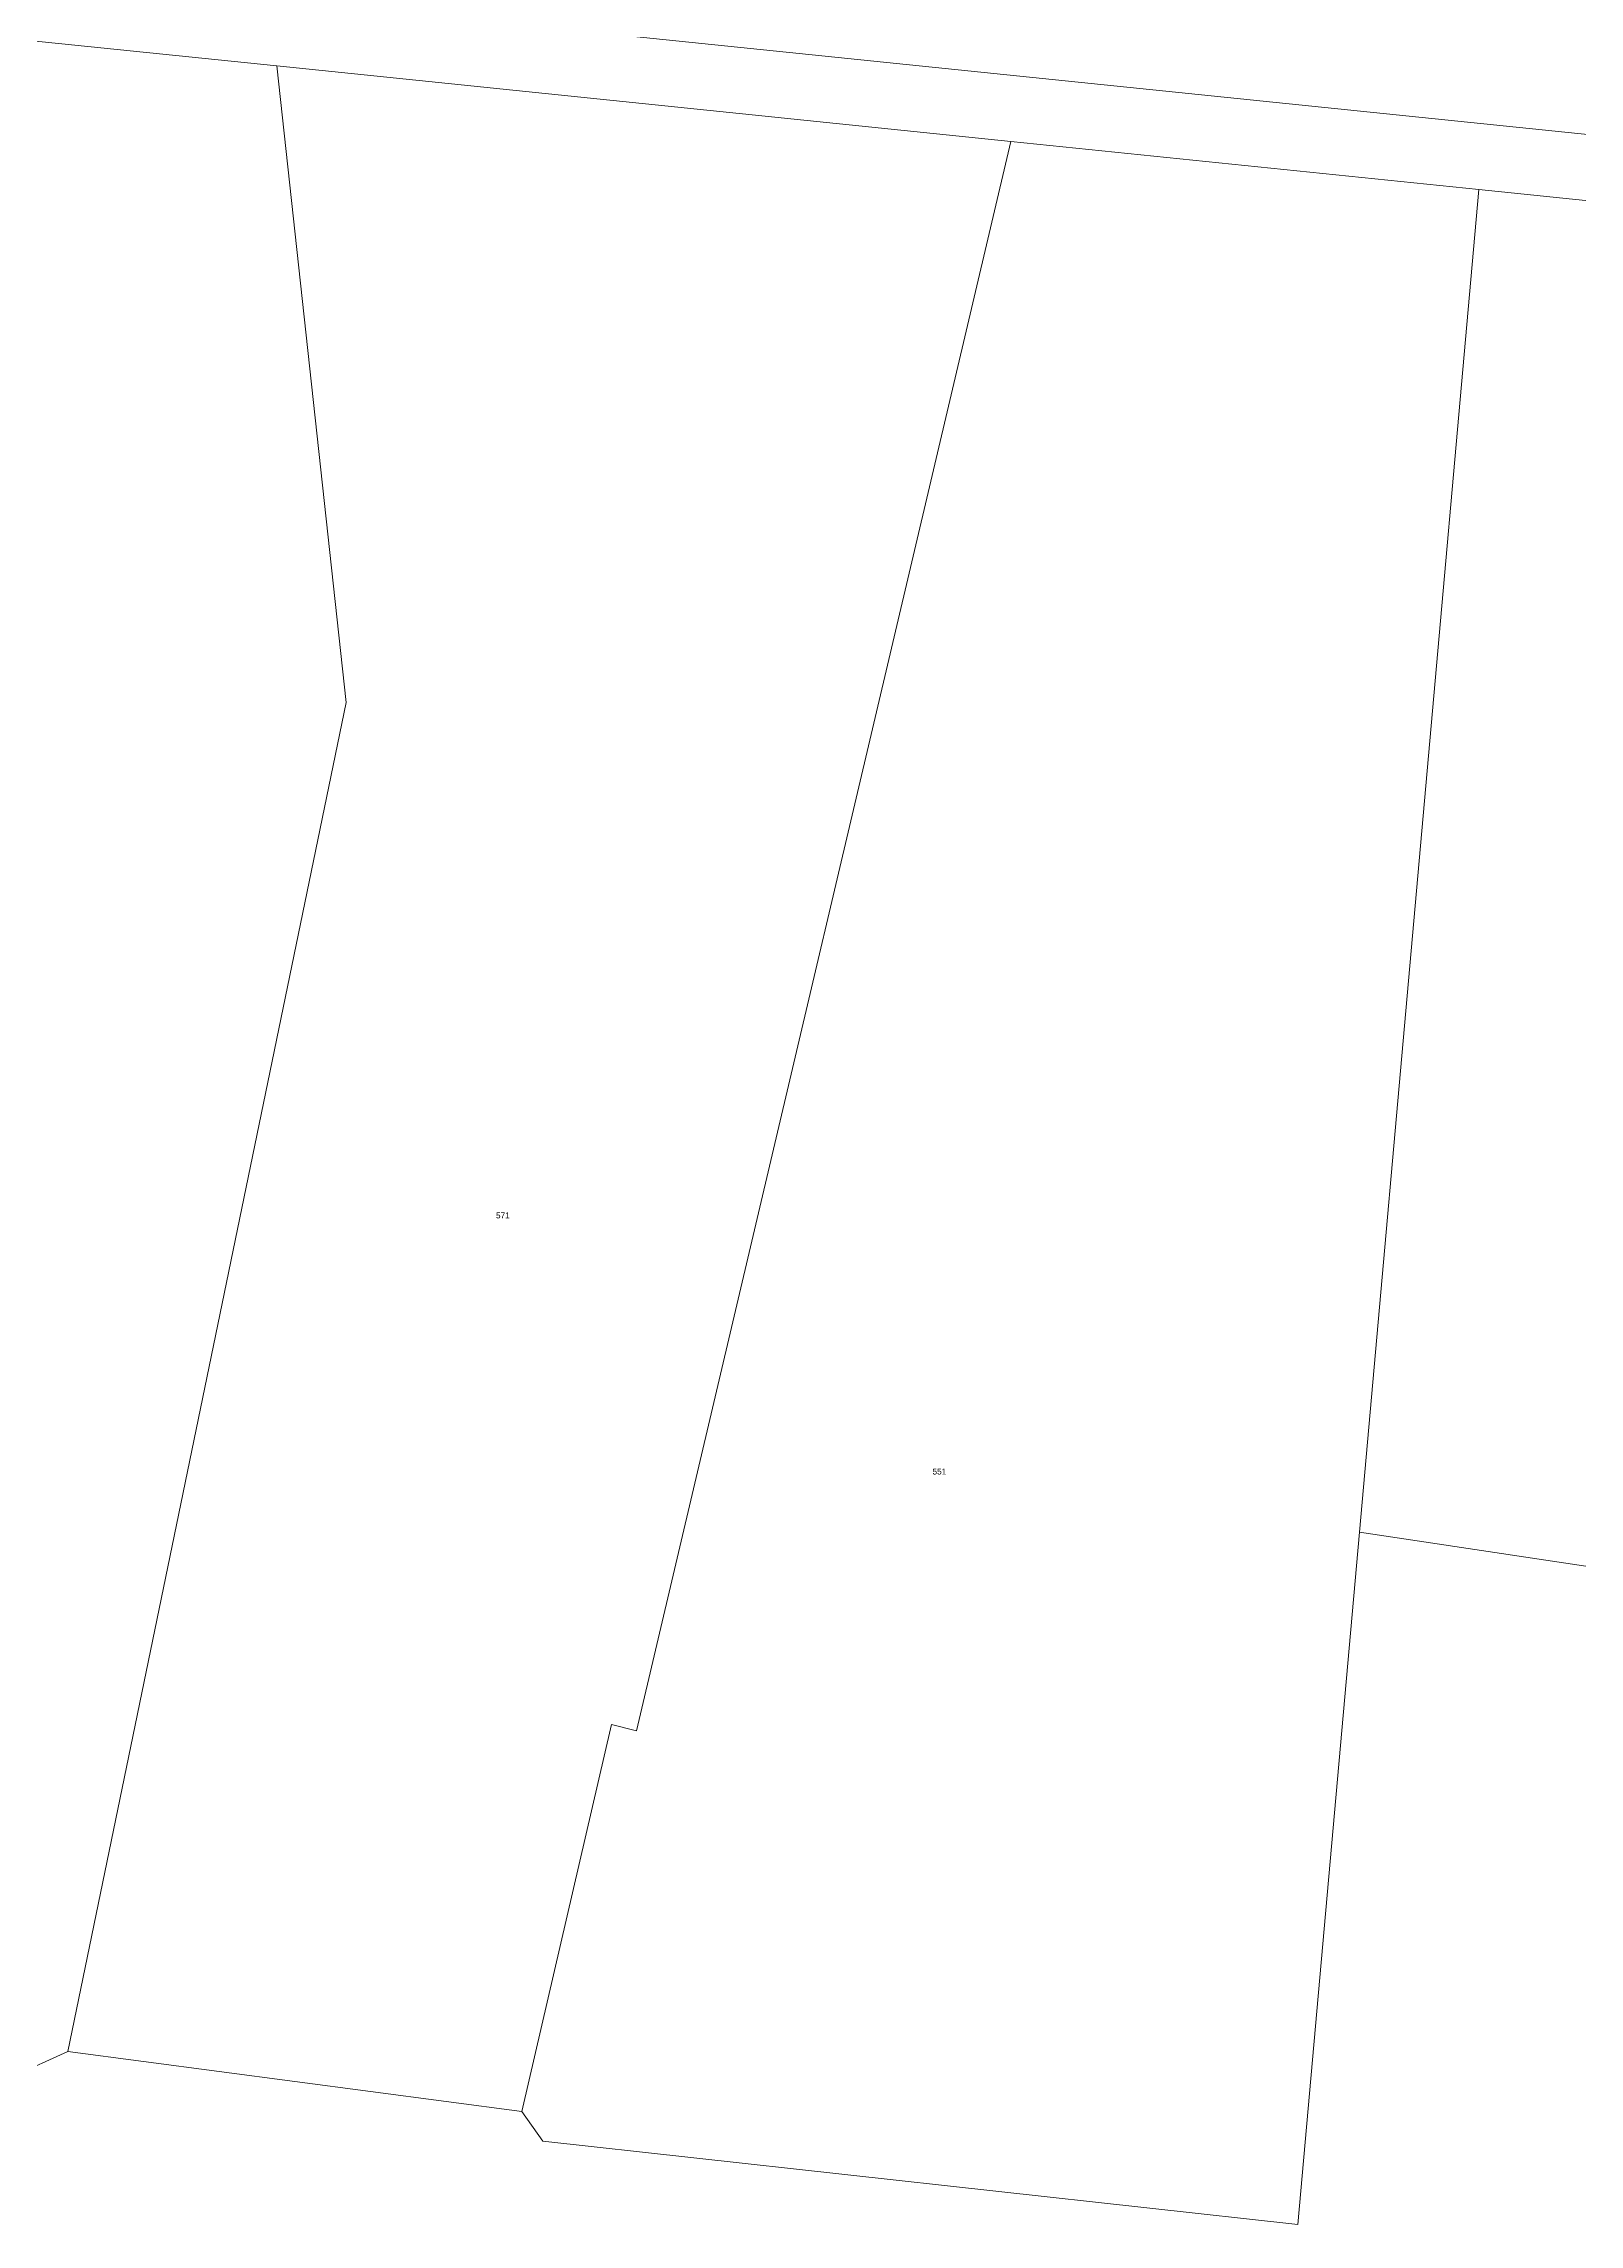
# Model space of a CAD drawing. Header units: metres. Extents: x 254239 to 260101, y 6186854 to 6190266.
# Drawn here: x 256336 to 256805, y 6187507 to 6188172 of the extents above; entities that cross this region are included whole.
import ezdxf

# ---------------------------------------------------------------- set-up
doc = ezdxf.new("R2010")
doc.units = ezdxf.units.M
doc.layers.add('Cadastre Land Parcels_SP_EXT', color=118, linetype='Continuous', lineweight=15)
doc.styles.get("Standard").update_dxf_attribs({"font": 'arial.ttf'})

msp = doc.modelspace()

# ---------------------------------------------------------------- linework, layer by layer
at = {"layer": 'Cadastre Land Parcels_SP_EXT', "linetype": 'Continuous'}
for points in [[(257109.144, 6188113.454), (257160.051, 6188604.609), (256756.985, 6188653.235), (256337.917, 6188703.774), (256282.679, 6188217.06), (256280.585, 6188198.689), (257109.144, 6188113.454)], [(256343.678, 6187559.681), (256428.59, 6187971.26), (256407.452, 6188165.379), (256261.194, 6188180.42), (256182.417, 6187612.5), (256315.592, 6187553.883), (256327.091, 6187552.182), (256343.678, 6187559.681)], [(256631.365, 6188142.348), (256407.452, 6188165.379), (256428.59, 6187971.26), (256343.678, 6187559.681), (256482.126, 6187541.408), (256509.524, 6187659.425), (256517.179, 6187657.5), (256631.365, 6188142.348)], [(256774.144, 6188127.659), (256631.365, 6188142.348), (256517.179, 6187657.5), (256509.524, 6187659.425), (256482.126, 6187541.408), (256488.587, 6187532.371), (256718.921, 6187506.98), (256737.707, 6187718.138), (256774.144, 6188127.659)], [(257090.582, 6188095.097), (256774.144, 6188127.659), (256737.707, 6187718.138), (257029.349, 6187674.274), (257031.308, 6187687.72), (257060.236, 6187886.839), (257090.582, 6188095.097)]]:
    msp.add_lwpolyline(points, close=True, dxfattribs=at)

# ---------------------------------------------------------------- texts
at = {"layer": 'Cadastre Land Parcels_SP_EXT'}
for s, p in [('571', (256474.2735, 6187813.8573)), ('551', (256607.4441, 6187735.7286))]:
    msp.add_text(s, height=1.8, dxfattribs=at).set_placement(p)

doc.saveas('drawing.dxf')
